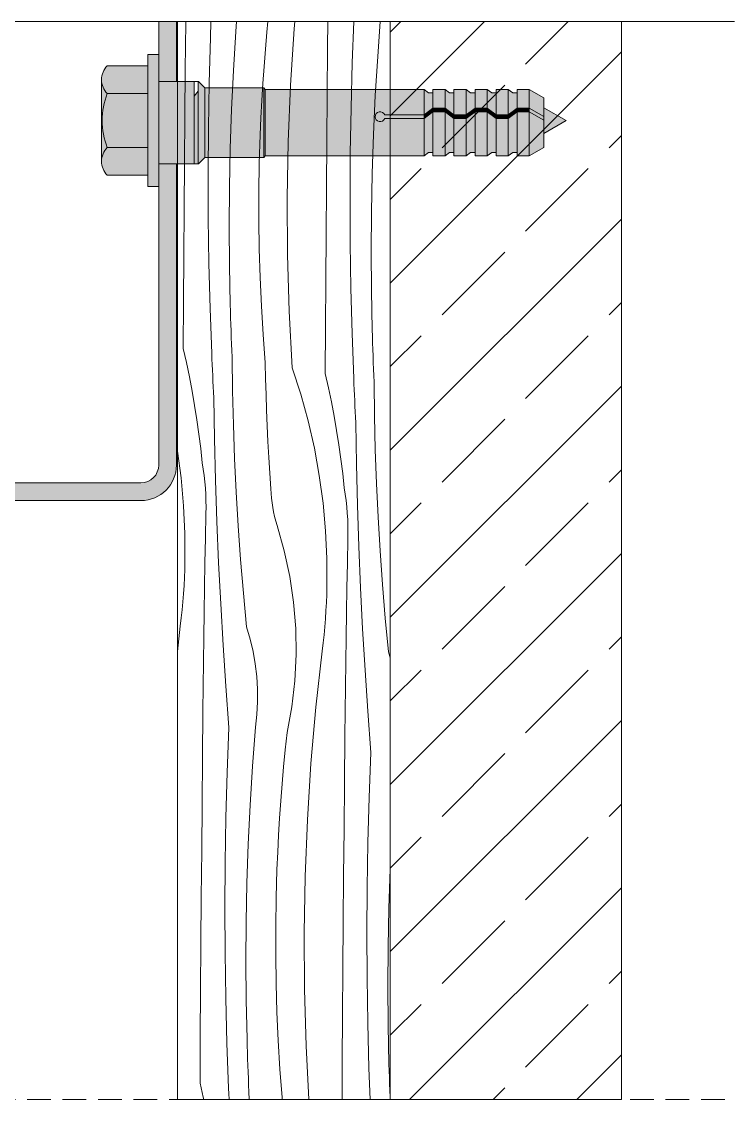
# Model space of a CAD drawing. Header units: millimetres. Extents: x -7826 to 55813, y 465 to 25965.
# Drawn here: x 53654 to 54257, y 14957 to 15869 of the extents above; entities that cross this region are included whole.
import ezdxf

# ---------------------------------------------------------------- set-up
doc = ezdxf.new("R2010")
doc.units = ezdxf.units.MM
doc.linetypes.add('Hidden Line', pattern=[30.00000000000001, 20, -10.00000000000001])
for name, color, linetype, lineweight in [('2D - Ogolne2', 251, 'Continuous', 15), ('2D Drafting - General102', 254, 'Continuous', 13), ('2D Drafting - General121', 255, 'Continuous', 0), ('2D Drafting - General2', 251, 'Continuous', 15), ('2D Drafting - General81', 251, 'Continuous', 20)]:
    doc.layers.add(name, color=color, linetype=linetype, lineweight=lineweight)

# ---------------------------------------------------------------- blocks, each defined once
blk = doc.blocks.new('*X34')
at = {"layer": '2D Drafting - General81', "linetype": 'Continuous'}
for p, q in [((-46709.37761737088, 64801.8659608103), (-46709.03827830333, 64841.20980602428)), ((-46709.03827830333, 64841.20980602428), (-46709.02754646653, 64842.40495921654)), ((-46688.17252540791, 64828.57996894552), (-46687.64964654197, 64842.40495921654)), ((-46666.69192809564, 64834.08001024033), (-46666.06962233482, 64842.40495921654)), ((-46640.37482282746, 64833.44225058137), (-46639.50795331256, 64842.40495921654)), ((-46617.2465584873, 64836.20317855009), (-46616.69852803521, 64842.40495921654)), ((-46588.97051705608, 64820.03862020314), (-46588.76967928757, 64842.40495921654)), ((-46568.10476416066, 64807.40878312437), (-46566.7811638898, 64842.40495921654)), ((-46546.62416684839, 64812.90882441918), (-46544.41927470326, 64842.40495921654)), ((-46689.21154364981, 64790.43713461854), (-46688.17252540791, 64828.57996894552)), ((-46668.70632221732, 64801.09527668181), (-46666.69192809564, 64834.08001024033)), ((-46641.64113433478, 64818.98843571779), (-46640.37482282746, 64833.44225058137)), ((-46620.3315545631, 64788.48474470525), (-46617.2465584873, 64836.20317855009)), ((-46642.77685019448, 64804.52377331488), (-46641.64113433478, 64818.98843571779)), ((-46589.30985612363, 64780.69477498916), (-46588.97051705608, 64820.03862020314)), ((-46548.63856097007, 64779.92409086066), (-46546.62416684839, 64812.90882441918)), ((-46709.70300986676, 64762.52199777978), (-46709.37761737088, 64801.8659608103)), ((-46670.27134457121, 64768.08616980755), (-46668.70632221732, 64801.09527668181)), ((-46643.78187776041, 64790.04944332915), (-46642.77685019448, 64804.52377331488)), ((-46569.14378240256, 64769.26594879739), (-46568.10476416066, 64807.40878312437)), ((-46689.84734907105, 64752.2854489301), (-46689.21154364981, 64790.43713461854)), ((-46644.65613504733, 64775.56662650574), (-46643.78187776041, 64790.04944332915)), ((-46622.29071357751, 64740.70684369076), (-46620.3315545631, 64788.48474470525)), ((-46645.39955073761, 64761.07650428211), (-46644.65613504733, 64775.56662650574)), ((-46589.63524861951, 64741.35081195864), (-46589.30985612363, 64780.69477498916)), ((-46550.20358332396, 64746.9149839864), (-46548.63856097007, 64779.92409086066)), ((-46671.38670491202, 64735.05881140706), (-46670.27134457121, 64768.08616980755)), ((-46569.7795878238, 64731.11426310895), (-46569.14378240256, 64769.26594879739)), ((-46710.0144557501, 64723.1779218765), (-46709.70300986676, 64762.52199777978)), ((-46646.01206418701, 64746.58025869168), (-46645.39955073761, 64761.07650428211)), ((-46690.07987063961, 64714.12917417583), (-46689.84734907105, 64752.2854489301)), ((-46646.7411349879, 64722.44298258413), (-46646.01206418701, 64746.58025869168)), ((-46551.31894366477, 64713.88762558591), (-46550.20358332396, 64746.9149839864)), ((-46623.12294648257, 64692.89603405751), (-46622.29071357751, 64740.70684369076)), ((-46589.94669450285, 64702.00673605535), (-46589.63524861951, 64741.35081195864)), ((-46672.0521963877, 64702.01932665472), (-46671.38670491202, 64735.05881140706)), ((-46570.01210939236, 64692.95798835468), (-46569.7795878238, 64731.11426310895)), ((-46710.31195498174, 64683.83373804422), (-46710.0144557501, 64723.1779218765)), ((-46647.10729754184, 64698.29747436605), (-46646.7411349879, 64722.44298258413)), ((-46689.90908237826, 64675.97257316404), (-46690.07987063961, 64714.12917417583)), ((-46551.98443514045, 64680.84814083357), (-46551.31894366477, 64713.88762558591)), ((-46672.2676955778, 64668.97384297384), (-46672.0521963877, 64702.01932665472)), ((-46590.24419373449, 64662.66255222307), (-46589.94669450285, 64702.00673605535)), ((-46647.11046910828, 64674.1491901192), (-46647.10729754184, 64698.29747436605)), ((-46622.82779066068, 64645.07889264949), (-46623.12294648257, 64692.89603405751)), ((-46569.84132113102, 64654.8013873429), (-46570.01210939236, 64692.95798835468)), ((-46710.59550752433, 64644.48945122669), (-46710.31195498174, 64683.83373804422)), ((-46689.33500336743, 64637.81990873949), (-46689.90908237826, 64675.97257316404)), ((-46646.75064897053, 64650.00358655263), (-46647.11046910828, 64674.1491901192)), ((-46552.19993433055, 64647.80265715269), (-46551.98443514045, 64680.84814083357)), ((-46672.03316251637, 64635.92848890027), (-46672.2676955778, 64668.97384297384)), ((-46590.52774627708, 64623.31826540554), (-46590.24419373449, 64662.66255222307)), ((-46569.26724212018, 64616.64872291834), (-46569.84132113102, 64654.8013873429)), ((-46646.02791843599, 64625.86611976964), (-46646.75064897053, 64650.00358655263)), ((-46551.96540126913, 64614.75730307913), (-46552.19993433055, 64647.80265715269)), ((-46710.86511334219, 64605.14506636777), (-46710.59550752433, 64644.48945122669)), ((-46688.35769774303, 64599.67544330713), (-46689.33500336743, 64637.81990873949)), ((-46621.40541018161, 64597.28199983033), (-46622.82779066068, 64645.07889264949)), ((-46671.34864069936, 64602.88939294584), (-46672.03316251637, 64635.92848890027)), ((-46644.94244081771, 64601.7422440349), (-46646.02791843599, 64625.86611976964)), ((-46590.79735209494, 64583.97388054663), (-46590.52774627708, 64623.31826540554)), ((-46568.28993649578, 64578.50425748599), (-46569.26724212018, 64616.64872291834)), ((-46551.28087945211, 64581.71820712469), (-46551.96540126913, 64614.75730307913)), ((-46711.12077240147, 64565.80058841128), (-46710.86511334219, 64605.14506636777)), ((-46671.18948094717, 64597.33925090573), (-46671.34864069936, 64602.88939294586)), ((-46643.49446139755, 64577.63741054192), (-46644.94244081771, 64601.7422440349)), ((-46686.9772746894, 64561.54343835597), (-46688.35769774303, 64599.67544330713)), ((-46671.01762208973, 64591.78948757518), (-46671.18948094717, 64597.33925090573)), ((-46670.83306502681, 64586.24013201056), (-46671.01762208973, 64591.78948757518)), ((-46618.85659571143, 64549.53192470798), (-46621.40541018161, 64597.28199983033)), ((-46670.6358107247, 64580.69121326611), (-46670.83306502681, 64586.24013201056)), ((-46591.05301115422, 64544.62940259013), (-46590.79735209494, 64583.97388054663)), ((-46670.42586021614, 64575.14276039381), (-46670.6358107247, 64580.69121326611)), ((-46670.20321460033, 64569.59480244319), (-46670.42586021614, 64575.14276039381)), ((-46641.68430737068, 64553.55706618134), (-46643.49446139755, 64577.63741054192)), ((-46566.90951344216, 64540.37225253482), (-46568.28993649578, 64578.50425748599)), ((-46551.12171969992, 64576.16806508457), (-46551.28087945211, 64581.71820712469)), ((-46550.94986084248, 64570.61830175402), (-46551.12171969992, 64576.16806508457)), ((-46711.12077240147, 64565.80058841128), (-46708.40995877625, 64553.83364498248)), ((-46669.96787504299, 64564.04736846117), (-46670.20321460033, 64569.59480244319)), ((-46669.71984277623, 64558.50048749194), (-46669.96787504299, 64564.04736846117)), ((-46550.76530377956, 64565.0689461894), (-46550.94986084248, 64570.61830175402)), ((-46550.56804947745, 64559.52002744495), (-46550.76530377956, 64565.0689461894)), ((-46686.78027473483, 64556.86890165952), (-46686.9772746894, 64561.54343835597)), ((-46686.57721661096, 64552.19462420659), (-46686.78027473483, 64556.86890165952)), ((-46669.37797775456, 64529.92254240455), (-46669.71984277623, 64558.50048749194)), ((-46550.35809896889, 64553.97157457266), (-46550.56804947745, 64559.52002744495)), ((-46708.40995877625, 64553.83364498248), (-46705.8948563141, 64541.8240444419)), ((-46686.3681006589, 64547.52061384853), (-46686.57721661096, 64552.19462420659)), ((-46686.15292722987, 64542.84687843625), (-46686.3681006589, 64547.52061384853)), ((-46641.41760470268, 64540.23985314115), (-46641.68430737068, 64553.55706618133)), ((-46618.85659571144, 64549.53192470798), (-46611.63250507299, 64527.14926719551)), ((-46550.13545335308, 64548.42361662203), (-46550.35809896889, 64553.97157457266)), ((-46549.90011379574, 64542.87618264002), (-46550.13545335308, 64548.42361662203)), ((-46705.8948563141, 64541.8240444419), (-46703.57613527731, 64529.77498728822)), ((-46685.93169668531, 64538.17342582016), (-46686.15292722987, 64542.84687843625)), ((-46685.70440939683, 64533.50026385024), (-46685.93169668531, 64538.17342582016)), ((-46641.05671510273, 64526.92485963128), (-46641.41760470268, 64540.23985314115)), ((-46591.05301115422, 64544.62940259012), (-46588.342197529, 64532.66245916131)), ((-46566.71251348758, 64535.69771583835), (-46566.90951344216, 64540.37225253481)), ((-46549.65208152898, 64537.32930167078), (-46549.90011379574, 64542.87618264002)), ((-46549.31021650731, 64508.7513565834), (-46549.65208152898, 64537.3293016708)), ((-46703.57613527731, 64529.77498728822), (-46701.45441359346, 64517.68968453506)), ((-46685.47106574618, 64528.82740037596), (-46685.70440939683, 64533.50026385024)), ((-46685.23166612534, 64524.15484324627), (-46685.47106574618, 64528.82740037596)), ((-46668.69770871747, 64501.35064972752), (-46669.37797775456, 64529.92254240455)), ((-46611.63250507299, 64527.14926719551), (-46605.4065508867, 64504.46869539182)), ((-46588.342197529, 64532.66245916131), (-46585.82709506685, 64520.65285862074)), ((-46566.50945536372, 64531.02343838543), (-46566.71251348758, 64535.69771583835)), ((-46566.30033941165, 64526.34942802737), (-46566.50945536372, 64531.02343838543)), ((-46684.64779971104, 64489.24792759381), (-46685.23166612534, 64524.15484324627)), ((-46640.60165662572, 64513.61275178716), (-46641.05671510273, 64526.92485963128)), ((-46585.82709506685, 64520.65285862074), (-46583.50837403006, 64508.60380146706)), ((-46566.08516598262, 64521.67569261509), (-46566.30033941165, 64526.34942802737)), ((-46565.86393543806, 64517.002239999), (-46566.08516598262, 64521.67569261509)), ((-46701.45441359346, 64517.68968453506), (-46699.53025669078, 64505.57135685534)), ((-46640.0524520378, 64500.30419559984), (-46640.60165662572, 64513.61275178716)), ((-46565.63664814958, 64512.32907802908), (-46565.86393543806, 64517.002239999)), ((-46565.40330449893, 64507.6562145548), (-46565.63664814958, 64512.32907802908)), ((-46699.53025669078, 64505.57135685534), (-46697.80417734751, 64493.42323372295)), ((-46667.67913106892, 64472.78881651104), (-46668.69770871747, 64501.35064972752)), ((-46639.40912881508, 64486.99985688263), (-46640.0524520378, 64500.30419559984)), ((-46605.4065508867, 64504.46869539182), (-46600.19094518942, 64481.53469661091)), ((-46583.50837403006, 64508.60380146706), (-46581.38665234621, 64496.5184987139)), ((-46565.16390487809, 64502.9836574251), (-46565.40330449893, 64507.6562145548)), ((-46564.5800384638, 64468.07674177266), (-46565.16390487809, 64502.98365742512)), ((-46548.62994747022, 64480.17946390637), (-46549.31021650731, 64508.7513565834)), ((-46697.80417734751, 64493.42323372295), (-46696.27663555519, 64481.24855255209)), ((-46581.38665234621, 64496.5184987139), (-46579.46249544353, 64484.40017103418)), ((-46683.7765466088, 64454.34700241425), (-46684.64779971104, 64489.24792759381)), ((-46638.67171914237, 64473.70040123792), (-46639.40912881508, 64486.99985688263)), ((-46600.19094518942, 64481.53469661091), (-46595.99591824744, 64458.3922552568)), ((-46579.46249544353, 64484.40017103418), (-46577.73641610026, 64472.25204790179)), ((-46715.97665626788, 64478.92289204604), (-46712.89745973726, 64456.25795040902)), ((-46696.27663555519, 64481.24855255209), (-46694.94803839607, 64469.05055783461)), ((-46666.3223876588, 64444.2410483946), (-46667.67913106892, 64472.78881651104)), ((-46637.84025991152, 64460.40649402379), (-46638.67171914237, 64473.70040123792)), ((-46547.61136982166, 64451.61763068989), (-46548.62994747022, 64480.17946390637)), ((-46694.12396305861, 64463.73367712591), (-46694.94803839607, 64469.05055783459)), ((-46693.42472298785, 64458.39894339727), (-46694.12396305861, 64463.73367712591)), ((-46577.73641610026, 64472.25204790179), (-46576.20887430794, 64460.07736673093)), ((-46563.70878536155, 64433.17581659311), (-46564.5800384638, 64468.07674177266)), ((-46712.89745973726, 64456.25795040902), (-46710.76625761682, 64432.83512350034)), ((-46692.85070230683, 64453.0492872504), (-46693.42472298785, 64458.39894339727)), ((-46682.61796588248, 64419.45443370604), (-46683.7765466088, 64454.34700241425)), ((-46636.91479271957, 64447.11880032068), (-46637.84025991152, 64460.40649402379)), ((-46595.99591824744, 64458.3922552568), (-46592.82969849001, 64435.08676458787)), ((-46576.20887430794, 64460.07736673093), (-46574.88027714882, 64447.87937201345)), ((-46692.40221635011, 64447.68764748456), (-46692.85070230683, 64453.0492872504)), ((-46692.07951149058, 64442.31696948213), (-46692.40221635011, 64447.68764748456)), ((-46636.73773171662, 64443.17387648245), (-46636.91479271957, 64447.11880032068)), ((-46574.05620181136, 64442.56249130477), (-46574.88027714882, 64447.87937201345)), ((-46546.25462641155, 64423.06986257346), (-46547.61136982166, 64451.61763068989)), ((-46691.88276500407, 64436.94020359062), (-46692.07951149058, 64442.31696948213)), ((-46691.81208497201, 64431.56030350186), (-46691.88276500407, 64436.94020359062)), ((-46664.6276687629, 64415.71134904507), (-46666.3223876588, 64444.2410483946)), ((-46636.42231765277, 64439.23759795362), (-46636.73773171662, 64443.17387648245)), ((-46635.96893921485, 64435.31481543605), (-46636.42231765277, 64439.23759795362)), ((-46573.35696174061, 64437.22775757613), (-46574.05620181136, 64442.56249130477)), ((-46572.78294105958, 64431.87810142925), (-46573.35696174061, 64437.22775757613)), ((-46710.76625761682, 64432.83512350034), (-46709.67425342738, 64409.34090357878)), ((-46691.86751022203, 64426.1802246294), (-46691.81208497201, 64431.56030350186)), ((-46635.37815510407, 64431.41036300034), (-46635.96893921485, 64435.31481543605)), ((-46634.65069334757, 64427.52905212888), (-46635.37815510407, 64431.41036300034)), ((-46633.78745040124, 64423.67566578646), (-46634.65069334757, 64427.52905212888)), ((-46592.82969849001, 64435.08676458787), (-46590.69849636958, 64411.66393767918)), ((-46572.33445510286, 64426.51646166341), (-46572.78294105958, 64431.87810142925)), ((-46562.55020463523, 64398.28324788489), (-46563.70878536155, 64433.17581659311)), ((-46692.31079824661, 64405.29016082372), (-46691.86751022203, 64426.1802246294)), ((-46681.1721360744, 64384.5725869011), (-46682.61796588248, 64419.45443370604)), ((-46632.78949004503, 64419.85495252641), (-46633.78745040124, 64423.67566578646)), ((-46631.65804207204, 64416.07162063869), (-46632.78949004503, 64419.85495252641)), ((-46572.01175024333, 64421.14578366099), (-46572.33445510286, 64426.51646166341)), ((-46571.81500375682, 64415.76901776947), (-46572.01175024333, 64421.14578366099)), ((-46544.55990751565, 64394.54016322392), (-46546.25462641155, 64423.06986257346)), ((-46709.67425342738, 64409.34090357878), (-46709.62358910491, 64385.82137390663)), ((-46662.59521205618, 64387.20371959529), (-46664.6276687629, 64415.71134904507)), ((-46625.62186999885, 64394.72945096229), (-46631.65804207204, 64416.07162063869)), ((-46590.69849636958, 64411.66393767918), (-46589.60649218012, 64388.16971775762)), ((-46571.74432372476, 64410.38911768071), (-46571.81500375682, 64415.76901776947)), ((-46571.79974897478, 64405.00903880826), (-46571.74432372476, 64410.38911768071)), ((-46692.72049339233, 64384.39941119702), (-46692.31079824661, 64405.29016082372)), ((-46572.24303699936, 64384.11897500258), (-46571.79974897478, 64405.00903880826)), ((-46620.98552416237, 64373.0401015696), (-46625.62186999885, 64394.72945096229)), ((-46561.10437482715, 64363.40140107996), (-46562.55020463523, 64398.28324788489)), ((-46542.52745080893, 64366.03253377415), (-46544.55990751565, 64394.54016322392)), ((-46709.80539139303, 64378.95251588761), (-46709.62358910491, 64385.82137390662)), ((-46693.09659459982, 64363.50802976926), (-46692.72049339233, 64384.39941119702)), ((-46679.43915520006, 64349.70382670453), (-46681.1721360744, 64384.5725869011)), ((-46660.22530257946, 64358.72215808291), (-46662.59521205618, 64387.20371959529)), ((-46589.60649218012, 64388.16971775762), (-46589.55582785766, 64364.65018808548)), ((-46572.65273214508, 64363.22822537587), (-46572.24303699936, 64384.11897500258)), ((-46710.43552625367, 64365.22473107432), (-46710.07605221358, 64372.08658512202)), ((-46710.07605221358, 64372.08658512202), (-46709.80539139303, 64378.95251588761)), ((-46617.76860886458, 64351.09528359907), (-46620.98552416237, 64373.0401015696)), ((-46710.88375333173, 64358.36810252642), (-46710.43552625367, 64365.22473107432)), ((-46693.4391008965, 64342.61607056207), (-46693.09659459982, 64363.50802976926)), ((-46589.73763014578, 64357.78133006646), (-46589.55582785766, 64364.65018808548)), ((-46573.02883335257, 64342.33684394812), (-46572.65273214508, 64363.22822537587)), ((-46559.37139395281, 64328.53264088338), (-46561.10437482715, 64363.40140107996)), ((-46540.15754133221, 64337.55097226176), (-46542.52745080893, 64366.03253377415)), ((-46711.42065840752, 64351.5178473854), (-46710.88375333173, 64358.36810252642)), ((-46657.51827269949, 64330.27065888973), (-46660.22530257946, 64358.72215808291)), ((-46590.00829096633, 64350.91539930087), (-46589.73763014578, 64357.78133006646)), ((-46712.0461515947, 64344.67511249134), (-46711.42065840752, 64351.5178473854)), ((-46677.41914074143, 64314.85051693423), (-46679.43915520006, 64349.70382670453)), ((-46615.98472649432, 64328.98778841118), (-46617.76860886458, 64351.09528359907)), ((-46590.36776500642, 64344.05354525318), (-46590.00829096633, 64350.91539930087)), ((-46713.56246862033, 64331.01678431765), (-46712.76012817593, 64337.84104342533)), ((-46712.76012817593, 64337.84104342533), (-46712.0461515947, 64344.67511249134)), ((-46693.74801139674, 64321.72358759856), (-46693.4391008965, 64342.61607056207)), ((-46591.35289716027, 64330.34666156425), (-46590.81599208448, 64337.19691670527)), ((-46590.81599208448, 64337.19691670527), (-46590.36776500642, 64344.05354525318)), ((-46573.37133964925, 64321.44488474093), (-46573.02883335257, 64342.33684394812)), ((-46537.45051145224, 64309.09947306859), (-46540.15754133221, 64337.55097226176)), ((-46715.97665626788, 64309.49656984575), (-46713.56246862033, 64331.01678431765)), ((-46654.48033252528, 64319.98448778779), (-46657.51827269949, 64330.27065888973)), ((-46615.64142001102, 64306.81109523), (-46615.98472649432, 64328.98778841118)), ((-46591.97839034746, 64323.5039266702), (-46591.35289716027, 64330.34666156425)), ((-46557.35137949418, 64293.67933111308), (-46559.37139395281, 64328.53264088338)), ((-46694.02332530174, 64300.83063490316), (-46693.74801139674, 64321.72358759856)), ((-46652.03150160063, 64309.54237959343), (-46654.48033252528, 64319.98448778779)), ((-46592.69236692868, 64316.66985760418), (-46591.97839034746, 64323.5039266702)), ((-46573.6802501495, 64300.55240177741), (-46573.37133964925, 64321.44488474093)), ((-46675.11222963905, 64280.01502036072), (-46677.41914074143, 64314.85051693423)), ((-46650.17968549795, 64298.97804461376), (-46652.03150160063, 64309.54237959343)), ((-46598.82560808147, 64262.32562767337), (-46593.49470737308, 64309.84559849651)), ((-46593.49470737308, 64309.84559849651), (-46592.69236692868, 64316.66985760418)), ((-46535.97665626789, 64304.10914220741), (-46537.45051145224, 64309.09947306859)), ((-46694.26504189958, 64279.93726650158), (-46694.02332530174, 64300.83063490316)), ((-46616.74014105016, 64284.65897587607), (-46615.64142001102, 64306.81109523)), ((-46573.95556405449, 64279.65944908202), (-46573.6802501495, 64300.55240177741)), ((-46648.93086244391, 64288.32558774128), (-46650.17968549795, 64298.97804461376)), ((-46555.0444683918, 64258.84383453958), (-46557.35137949418, 64293.67933111308)), ((-46648.28906401987, 64277.61939835274), (-46648.93086244391, 64288.32558774128)), ((-46619.27624378508, 64262.625098262), (-46616.74014105016, 64284.65897587607)), ((-46694.47316056523, 64259.04353642053), (-46694.26504189958, 64279.93726650158)), ((-46672.5185782827, 64245.19969854692), (-46675.11222963905, 64280.01502036072)), ((-46648.25636214671, 64266.89403928985), (-46648.28906401987, 64277.61939835274)), ((-46574.19728065233, 64258.76608068043), (-46573.95556405449, 64279.65944908202)), ((-46648.83286239603, 64256.18413527987), (-46648.25636214671, 64266.89403928985)), ((-46623.23900457143, 64240.80263032771), (-46619.27624378508, 64262.625098262)), ((-46694.82644616185, 64219.69981396689), (-46694.47316056523, 64259.04353642053)), ((-46650.01670364936, 64245.52426115643), (-46648.83286239603, 64256.18413527987)), ((-46603.03472634582, 64214.6931864927), (-46598.82560808147, 64262.32562767337)), ((-46574.40539931798, 64237.87235059939), (-46574.19728065233, 64258.76608068043)), ((-46552.45081703545, 64224.02851272577), (-46555.0444683918, 64258.84383453958)), ((-46673.96069326643, 64207.06997688812), (-46672.5185782827, 64245.19969854692)), ((-46652.48009595416, 64212.57001818293), (-46650.01670364936, 64245.52426115643)), ((-46624.76618683054, 64226.37404677658), (-46623.23900457143, 64240.80263032771)), ((-46574.7586849146, 64198.52862814574), (-46574.40539931798, 64237.87235059939)), ((-46626.16299068597, 64211.93225852397), (-46624.76618683054, 64226.37404677658)), ((-46695.16578522939, 64180.35596875291), (-46694.82644616185, 64219.69981396689)), ((-46553.89293201918, 64185.89879106697), (-46552.45081703545, 64224.02851272577)), ((-46654.49449007584, 64179.58528462441), (-46652.48009595416, 64212.57001818293)), ((-46627.42930219329, 64197.47844366039), (-46626.16299068597, 64211.93225852397)), ((-46606.11972242162, 64166.97475264785), (-46603.03472634582, 64214.6931864927)), ((-46674.99971150832, 64168.92714256114), (-46673.96069326643, 64207.06997688812)), ((-46628.56501805299, 64183.01378125748), (-46627.42930219329, 64197.47844366039)), ((-46575.09802398214, 64159.18478293176), (-46574.7586849146, 64198.52862814574)), ((-46629.57004561893, 64168.53945127175), (-46628.56501805299, 64183.01378125748)), ((-46554.93195026108, 64147.75595674), (-46553.89293201918, 64185.89879106697)), ((-46695.49117772527, 64141.01200572239), (-46695.16578522939, 64180.35596875291)), ((-46656.05951242973, 64146.57617775015), (-46654.49449007584, 64179.58528462441)), ((-46675.63551692956, 64130.7754568727), (-46674.99971150832, 64168.92714256114)), ((-46630.44430290585, 64154.05663444834), (-46629.57004561893, 64168.53945127175)), ((-46608.07888143602, 64119.19685163336), (-46606.11972242162, 64166.97475264785)), ((-46631.18771859612, 64139.56651222472), (-46630.44430290585, 64154.05663444834)), ((-46575.42341647802, 64119.84081990124), (-46575.09802398214, 64159.18478293176)), ((-46657.17487277053, 64113.54881934966), (-46656.05951242973, 64146.57617775015)), ((-46555.56775568231, 64109.60427105155), (-46554.93195026108, 64147.75595674)), ((-46695.80262360862, 64101.6679298191), (-46695.49117772527, 64141.01200572239)), ((-46631.80023204553, 64125.07026663428), (-46631.18771859612, 64139.56651222472)), ((-46675.86803849812, 64092.61918211843), (-46675.63551692956, 64130.7754568727)), ((-46632.52930284642, 64100.93299052673), (-46631.80023204553, 64125.07026663428)), ((-46608.91111434109, 64071.38604200011), (-46608.07888143602, 64119.19685163336)), ((-46575.73486236137, 64080.49674399795), (-46575.42341647802, 64119.84081990124)), ((-46537.10711152328, 64092.37763352851), (-46535.99175118248, 64125.404991929)), ((-46535.99175118248, 64125.404991929), (-46535.97665626789, 64125.72337054377)), ((-46657.84036424621, 64080.50933459732), (-46657.17487277053, 64113.54881934966)), ((-46555.80027725088, 64071.44799629728), (-46555.56775568231, 64109.60427105155)), ((-46696.10012284026, 64062.32374598682), (-46695.80262360862, 64101.6679298191)), ((-46632.89546540036, 64076.78748230865), (-46632.52930284642, 64100.93299052673)), ((-46675.69725023678, 64054.46258110665), (-46675.86803849812, 64092.61918211843)), ((-46537.77260299896, 64059.33814877618), (-46537.10711152328, 64092.37763352851)), ((-46658.05586343632, 64047.46385091644), (-46657.84036424621, 64080.50933459732)), ((-46576.03236159301, 64041.15256016567), (-46575.73486236137, 64080.49674399795)), ((-46632.89863696679, 64052.6391980618), (-46632.89546540036, 64076.78748230865)), ((-46608.61595851919, 64023.56890059209), (-46608.91111434109, 64071.38604200011)), ((-46555.62948898953, 64033.2913952855), (-46555.80027725088, 64071.44799629728)), ((-46696.38367538284, 64022.97945916929), (-46696.10012284026, 64062.32374598682)), ((-46675.12317122594, 64016.30991668209), (-46675.69725023678, 64054.46258110665)), ((-46537.98810218907, 64026.2926650953), (-46537.77260299896, 64059.33814877618)), ((-46657.82133037489, 64014.41849684288), (-46658.05586343632, 64047.46385091644)), ((-46632.53881682904, 64028.49359449523), (-46632.89863696679, 64052.6391980618)), ((-46576.31591413559, 64001.80827334815), (-46576.03236159301, 64041.15256016567)), ((-46631.81608629451, 64004.35612771224), (-46632.53881682904, 64028.49359449523)), ((-46555.05540997869, 63995.13873086094), (-46555.62948898953, 64033.2913952855)), ((-46537.75356912764, 63993.24731102173), (-46537.98810218907, 64026.2926650953)), ((-46696.65328120071, 63983.63507431038), (-46696.38367538284, 64022.97945916929)), ((-46607.19357804013, 63975.77200777294), (-46608.61595851919, 64023.56890059209)), ((-46674.14586560155, 63978.16545124974), (-46675.12317122594, 64016.30991668209)), ((-46657.13680855788, 63981.37940088844), (-46657.82133037489, 64014.41849684288)), ((-46630.73060867623, 63980.2322519775), (-46631.81608629451, 64004.35612771224)), ((-46576.58551995346, 63962.46388848923), (-46576.31591413559, 64001.80827334815)), ((-46554.0781043543, 63956.9942654286), (-46555.05540997869, 63995.13873086094)), ((-46537.06904731063, 63960.20821506729), (-46537.75356912764, 63993.24731102173)), ((-46696.90894025998, 63944.29059635388), (-46696.65328120071, 63983.63507431038)), ((-46656.97764880569, 63975.82925884835), (-46657.13680855788, 63981.37940088845)), ((-46629.28262925606, 63956.12741848452), (-46630.73060867623, 63980.2322519775)), ((-46672.76544254792, 63940.03344629857), (-46674.14586560155, 63978.16545124974)), ((-46656.80578994824, 63970.27949551778), (-46656.97764880569, 63975.82925884835)), ((-46604.77653528404, 63930.49057417794), (-46607.19357804013, 63975.77200777294)), ((-46656.62123288533, 63964.73013995316), (-46656.80578994824, 63970.27949551778)), ((-46656.42397858321, 63959.18122120871), (-46656.62123288533, 63964.73013995316)), ((-46576.79328144588, 63930.49057417794), (-46576.58551995346, 63962.46388848923)), ((-46656.21402807465, 63953.63276833642), (-46656.42397858321, 63959.18122120871)), ((-46655.99138245885, 63948.08481038579), (-46656.21402807465, 63953.63276833642)), ((-46627.47247522919, 63932.04707412394), (-46629.28262925606, 63956.12741848452)), ((-46553.11863981905, 63930.49057417794), (-46554.0781043543, 63956.9942654286)), ((-46536.90988755843, 63954.65807302718), (-46537.06904731062, 63960.20821506729)), ((-46536.73802870099, 63949.10830969662), (-46536.90988755843, 63954.65807302718)), ((-46696.90894025999, 63944.29059635389), (-46694.19812663476, 63932.32365292507)), ((-46655.7560429015, 63942.53737640378), (-46655.99138245885, 63948.08481038579)), ((-46536.55347163807, 63943.55895413199), (-46536.73802870099, 63949.10830969662)), ((-46536.35621733595, 63938.01003538755), (-46536.55347163807, 63943.55895413199)), ((-46672.56844259334, 63935.35890960212), (-46672.76544254792, 63940.03344629858)), ((-46672.36538446948, 63930.6846321492), (-46672.56844259334, 63935.35890960212)), ((-46655.50801063474, 63936.99049543454), (-46655.7560429015, 63942.53737640378)), ((-46655.43025501885, 63930.49057417794), (-46655.50801063474, 63936.99049543455)), ((-46536.1462668274, 63932.46158251526), (-46536.35621733595, 63938.01003538755)), ((-46694.19812663476, 63932.32365292507), (-46693.81423535923, 63930.49057417794)), ((-46672.35670228559, 63930.49057417794), (-46672.36538446948, 63930.6846321492)), ((-46627.44130334006, 63930.49057417794), (-46627.47247522918, 63932.04707412394)), ((-46536.06716810874, 63930.49057417794), (-46536.1462668274, 63932.46158251526))]:
    blk.add_line(p, q, dxfattribs=at)
blk = doc.blocks.new('Wype_nienie_127')
at = {"layer": '2D Drafting - General2', "linetype": 'Continuous'}
for p, q in [((-46535.97665626789, 64842.40495921654), (-46715.97665626788, 64842.40495921654)), ((-46715.97665626788, 64842.40495921654), (-46715.97665626788, 63930.49057417794)), ((-46535.97665626789, 63930.49057417794), (-46535.97665626789, 64842.40495921654)), ((-46715.97665626788, 63930.49057417794), (-46535.97665626789, 63930.49057417794))]:
    blk.add_line(p, q, dxfattribs=at)
at = {"layer": '2D Drafting - General81', "linetype": 'Continuous'}
blk.add_blockref('*X34', (0, 0), dxfattribs=at)

msp = doc.modelspace()

# ---------------------------------------------------------------- hatches: boundary and pattern name
at = {"layer": '2D Drafting - General102', "linetype": 'Continuous'}
msp.add_hatch(color=256, dxfattribs=at).paths.add_polyline_path([(53769.69493006952, 15818.24289558596), (53769.69493087701, 15868.96851639599), (53784.69490893447, 15868.96851639599), (53784.69493006952, 15818.24289558596)])
h = msp.add_hatch(color=256, dxfattribs=at)
edge = h.paths.add_edge_path()
edge.add_arc((53404.69492952187, 15648.72803749471), 25, 90, 180)
edge.add_line((53379.69492952187, 15648.72803749471), (53379.69492952187, 15583.72803749471))
edge.add_line((53379.69492952187, 15583.72803749471), (53394.69492952187, 15583.72803749471))
edge.add_line((53394.69492952187, 15583.72803749471), (53394.69492952187, 15648.72803749471))
edge.add_arc((53404.69492952187, 15648.72803749471), 10, 90, 180, ccw=False)
edge.add_line((53404.69492952187, 15658.72803749471), (53594.69492952188, 15658.72803749471))
edge.add_arc((53594.69492952187, 15648.72803749472), 9.999999999992724, -4.172306944383308e-11, 89.99999999995828, ccw=False)
edge.add_line((53604.69492952187, 15648.72803749471), (53604.69492952187, 15493.72803749471))
edge.add_arc((53634.69492952187, 15493.72803749472), 30, 180.0000000000139, 270.0000000000139)
edge.add_line((53634.69492952188, 15463.72803749471), (53754.69492952187, 15463.72803749471))
edge.add_arc((53754.69492952187, 15493.72803749471), 30, 270, 360)
edge.add_line((53784.69492952187, 15493.72803749471), (53784.69492274234, 15748.57099837529))
edge.add_line((53784.69492274234, 15748.57099837529), (53769.69493034947, 15748.57099837529))
edge.add_line((53769.69493034947, 15748.57099837529), (53769.69492952187, 15493.72803749471))
edge.add_arc((53754.69492952187, 15493.72803749471), 15, -90, 0, ccw=False)
edge.add_line((53754.69492952187, 15478.72803749471), (53634.69492952188, 15478.72803749471))
edge.add_arc((53634.69492952188, 15493.72803749471), 15, 180, 270, ccw=False)
edge.add_line((53619.69492952188, 15493.72803749471), (53619.69492952188, 15648.72803749471))
edge.add_arc((53594.69492952188, 15648.72803749471), 25, 0, 90)
edge.add_line((53594.69492952188, 15673.72803749471), (53404.69492952187, 15673.72803749471))
at = {"layer": '2D Drafting - General121', "linetype": 'Continuous'}
for points in [[(53769.69492952187, 15785.24827205333), (53769.69492952187, 15729.32912178768), (53760.37507114427, 15729.32912178768), (53760.37507114427, 15785.24827205333), (53760.37507114427, 15841.16742231899), (53769.69492952187, 15841.16742231899)], [(53799.69492151117, 15748.57099837529), (53769.69492952187, 15748.57099837529), (53769.69492952187, 15785.24827205333), (53769.69492952187, 15818.24289558596), (53799.69492151117, 15818.24289558596), (53799.69492151117, 15781.37259872672)], [(53769.69492952187, 15748.57099837529), (53769.69492952187, 15785.24827205333), (53769.69492952187, 15818.24289558596), (53799.69492151117, 15818.24289558596), (53799.69492151117, 15782.3223365304), (53799.69492151117, 15748.57099837529)], [(53803.20838694338, 15748.66808348048), (53803.20838694338, 15818.24289633038), (53803.38391628506, 15818.24289633038), (53808.7974637302, 15812.82934888523), (53808.7974637302, 15754.0816309256), (53803.38391628506, 15748.66808348048)], [(53808.7974637302, 15753.98454582043), (53808.7974637302, 15812.82934888523), (53858.53978064279, 15812.82934888523), (53858.53978064279, 15753.98454582043)], [(53858.53978064279, 15753.98454582043), (53858.53978064279, 15812.82934888523), (53859.78525214461, 15811.58387738342), (53859.78525214461, 15755.23001732224)], [(53799.69492151117, 15748.66808348048), (53799.69492151117, 15781.37259872672), (53799.69492151117, 15805.726595247), (53803.20838694338, 15810.09740574821), (53803.20838694338, 15748.66808348048)], [(54001.6453900952, 15808.62521119853), (54001.6453900952, 15795.67414917862), (53994.20411230694, 15789.92766460486), (53994.20411230694, 15811.58387738342), (53997.94705736411, 15808.62521119853)], [(54012.00072174228, 15811.58387738342), (54012.00072174228, 15795.67414917862), (54001.6453900952, 15795.67414917862), (54001.6453900952, 15811.58387738342)], [(54019.44199953054, 15808.62521119853), (54019.44199953054, 15789.92766460486), (54012.00072174228, 15795.67414917862), (54012.00072174228, 15811.58387738342), (54015.74366679944, 15808.62521119853)], [(54029.7973311776, 15811.58387738342), (54029.7973311776, 15789.92766460486), (54019.44199953054, 15789.92766460486), (54019.44199953054, 15811.58387738342)], [(54029.7973311776, 15789.92766460486), (54029.7973311776, 15811.58387738342), (54033.54027623477, 15808.62521119853), (54037.23860896587, 15808.62521119853), (54037.23860896587, 15795.67414917862)], [(54047.59394061293, 15811.58387738342), (54047.59394061293, 15795.67414917862), (54037.23860896587, 15795.67414917862), (54037.23860896587, 15811.58387738342)], [(54055.03521840119, 15808.62521119853), (54055.03521840119, 15789.92766460486), (54047.59394061293, 15795.67414917862), (54047.59394061293, 15811.58387738342), (54051.33688567011, 15808.62521119853)], [(54065.39055004827, 15811.58387738342), (54065.39055004827, 15789.92766460486), (54055.03521840119, 15789.92766460486), (54055.03521840119, 15811.58387738342)], [(54072.83182783653, 15808.62521119853), (54072.83182783653, 15795.67414917862), (54065.39055004827, 15789.92766460486), (54065.39055004827, 15811.58387738342), (54069.13349510545, 15808.62521119853)], [(54072.83182783653, 15795.67414917862), (54072.83182783653, 15811.58387738342), (54083.1871594836, 15811.58387738342), (54083.1871594836, 15795.67414917862)], [(54095.56748846229, 15788.52636291012), (54083.1871594836, 15795.67414917862), (54083.1871594836, 15811.58387738342), (54095.56748846229, 15804.43609111492)], [(53994.20411230694, 15789.92766460486), (54001.6453900952, 15795.67414917862), (54001.6453900952, 15792.71548299373), (53994.20411230694, 15786.96899842)], [(54001.6453900952, 15795.67414917862), (54012.00072174228, 15795.67414917862), (54012.00072174228, 15792.71548299373), (54001.6453900952, 15792.71548299373)], [(54019.44199953054, 15786.96899842), (54012.00072174228, 15792.71548299373), (54012.00072174228, 15795.67414917862), (54019.44199953054, 15789.92766460486)], [(54037.23860896587, 15792.71548299373), (54029.7973311776, 15786.96899842), (54029.7973311776, 15789.92766460486), (54037.23860896587, 15795.67414917862)], [(54047.59394061293, 15792.71548299373), (54037.23860896587, 15792.71548299373), (54037.23860896587, 15795.67414917862), (54047.59394061293, 15795.67414917862)], [(54055.03521840119, 15786.96899842), (54047.59394061293, 15792.71548299373), (54047.59394061293, 15795.67414917862), (54055.03521840119, 15789.92766460489)], [(54065.39055004827, 15789.92766460486), (54072.83182783653, 15795.67414917862), (54072.83182783653, 15792.71548299373), (54065.39055004827, 15786.96899842)], [(54072.83182783653, 15795.67414917862), (54083.1871594836, 15795.67414917862), (54083.1871594836, 15792.71548299373), (54072.83182783653, 15792.71548299373)], [(54095.56748846229, 15785.56769672525), (54083.1871594836, 15792.71548299373), (54083.1871594836, 15795.67414917862), (54095.56748846229, 15788.52636291012)], [(54114.29531307563, 15785.15118694816), (54095.56748846229, 15774.3386723663), (54095.56748846229, 15795.96370152999)], [(54001.6453900952, 15758.1886835071), (53997.94705736411, 15758.1886835071), (53994.20411230694, 15755.23001732224), (53994.20411230694, 15786.96899842), (54001.6453900952, 15792.71548299373)], [(54001.6453900952, 15755.23001732224), (54001.6453900952, 15792.71548299373), (54012.00072174228, 15792.71548299373), (54012.00072174228, 15755.23001732224)], [(54019.44199953054, 15758.1886835071), (54015.74366679944, 15758.1886835071), (54012.00072174228, 15755.23001732224), (54012.00072174228, 15792.71548299373), (54019.44199953054, 15786.96899842)], [(54019.44199953054, 15789.92766460486), (54029.7973311776, 15789.92766460486), (54029.7973311776, 15786.96899842), (54019.44199953054, 15786.96899842)], [(54019.44199953054, 15755.23001732224), (54019.44199953054, 15786.96899842), (54029.7973311776, 15786.96899842), (54029.7973311776, 15755.23001732224)], [(54037.23860896587, 15758.1886835071), (54033.54027623477, 15758.1886835071), (54029.7973311776, 15755.23001732224), (54029.7973311776, 15786.96899842), (54037.23860896587, 15792.71548299373)], [(54047.59394061293, 15755.23001732224), (54037.23860896587, 15755.23001732224), (54037.23860896587, 15792.71548299373), (54047.59394061293, 15792.71548299373)], [(54055.03521840119, 15758.1886835071), (54051.33688567011, 15758.1886835071), (54047.59394061293, 15755.23001732224), (54047.59394061293, 15792.71548299373), (54055.03521840119, 15786.96899842)], [(54055.03521840119, 15789.92766460486), (54065.39055004827, 15789.92766460486), (54065.39055004827, 15786.96899842), (54055.03521840119, 15786.96899842)], [(54065.39055004827, 15755.23001732224), (54055.03521840119, 15755.23001732224), (54055.03521840119, 15786.96899842), (54065.39055004827, 15786.96899842)], [(54072.83182783653, 15758.1886835071), (54069.13349510545, 15758.1886835071), (54065.39055004827, 15755.23001732224), (54065.39055004827, 15786.96899842), (54072.83182783653, 15792.71548299373)], [(54072.83182783653, 15755.23001732224), (54072.83182783653, 15792.71548299373), (54083.1871594836, 15792.71548299373), (54083.1871594836, 15755.23001732224)], [(54095.56748846229, 15762.37780359074), (54083.1871594836, 15755.23001732224), (54083.1871594836, 15792.71548299373), (54095.56748846229, 15785.56769672523)]]:
    msp.add_hatch(color=256, dxfattribs=at).paths.add_polyline_path(points)
h = msp.add_hatch(color=256, dxfattribs=at)
edge = h.paths.add_edge_path()
edge.add_line((53760.37507114427, 15808.15959056497), (53726.20225709303, 15808.15959056497))
edge.add_arc((53737.64173603915, 15819.80941353697), 16.32727943773099, 134.4780486831343, 225.5219513168658, ccw=False)
edge.add_line((53726.20225709303, 15831.45923650897), (53760.37507114427, 15831.45923650897))
edge.add_line((53760.37507114427, 15831.45923650897), (53760.37507114427, 15808.15959056497))
h = msp.add_hatch(color=256, dxfattribs=at)
edge = h.paths.add_edge_path()
edge.add_arc((53785.51044676873, 15785.24827205333), 63.57979143210105, 180, 201.1220213823848)
edge.add_arc((53737.64173603917, 15750.6871305697), 16.32727943775147, 134.478048683171, 180.0000000000255)
edge.add_line((53721.31445660142, 15750.6871305697), (53721.31445660142, 15819.80941353697))
edge.add_arc((53737.64173603915, 15819.80941353697), 16.32727943773352, 180, 225.5219513168657)
edge.add_arc((53785.5104467688, 15785.24827205334), 63.57979143217361, 158.8779786176266, 180.0000000000131)
h = msp.add_hatch(color=256, dxfattribs=at)
edge = h.paths.add_edge_path()
edge.add_line((53760.37507114427, 15762.33695354171), (53726.20225709303, 15762.33695354171))
edge.add_arc((53785.51044676871, 15785.24827205333), 63.57979143208014, 180, 201.1220213823918, ccw=False)
edge.add_arc((53785.51044676878, 15785.24827205334), 63.57979143215198, 158.8779786176195, 180.0000000000131, ccw=False)
edge.add_line((53726.20225709303, 15808.15959056497), (53760.37507114427, 15808.15959056497))
edge.add_line((53760.37507114427, 15808.15959056497), (53760.37507114427, 15785.24827205333))
edge.add_line((53760.37507114427, 15785.24827205333), (53760.37507114427, 15762.33695354171))
h = msp.add_hatch(color=256, dxfattribs=at)
edge = h.paths.add_edge_path()
edge.add_line((53859.78525214461, 15755.23001732224), (53859.78525214461, 15811.58387738342))
edge.add_line((53859.78525214461, 15811.58387738342), (53994.20411230694, 15811.58387738342))
edge.add_line((53994.20411230694, 15811.58387738342), (53994.20411230694, 15789.92766460486))
edge.add_line((53994.20411230694, 15789.92766460486), (53960.89549556745, 15789.92766460486))
edge.add_arc((53956.98088713289, 15788.44833151243), 4.184804128547532, 20.7016115593815, 339.2983884406185)
edge.add_line((53960.89549556745, 15786.96899842), (53994.20411230694, 15786.96899842))
edge.add_line((53994.20411230694, 15786.96899842), (53994.20411230694, 15755.23001732224))
edge.add_line((53994.20411230694, 15755.23001732224), (53859.78525214461, 15755.23001732224))
h = msp.add_hatch(color=256, dxfattribs=at)
edge = h.paths.add_edge_path()
edge.add_line((53994.20411230694, 15786.96899842), (53960.89549556745, 15786.96899842))
edge.add_arc((53956.98088713289, 15788.44833151243), 4.184804128547532, 20.70161155938149, 339.2983884406185, ccw=False)
edge.add_line((53960.89549556745, 15789.92766460486), (53994.20411230694, 15789.92766460486))
edge.add_line((53994.20411230694, 15789.92766460486), (53994.20411230694, 15786.96899842))
h = msp.add_hatch(color=256, dxfattribs=at)
edge = h.paths.add_edge_path()
edge.add_line((53760.37507114427, 15739.03730759769), (53726.20225709303, 15739.03730759769))
edge.add_arc((53737.64173603916, 15750.6871305697), 16.32727943774128, 134.4780486831346, 225.5219513168654, ccw=False)
edge.add_line((53726.20225709303, 15762.33695354171), (53760.37507114427, 15762.33695354171))
edge.add_line((53760.37507114427, 15762.33695354171), (53760.37507114427, 15739.03730759769))
at = {"layer": '2D Drafting - General81', "linetype": 'Continuous'}
h = msp.add_hatch(dxfattribs=at)
h.set_pattern_fill('SOLID___DASHED', color=256, style=0, pattern_type=2)
h.set_pattern_definition([(44.99999999999999, (100501.5426922003, -48973.43645584139), (-70.71067811865473, 70.71067811865478), []), (44.99999999999999, (100466.187353141, -48938.08111678206), (-70.71067811865473, 70.71067811865478), [75, -25])])
h.paths.add_polyline_path([(53965.56603593242, 14957.05411833657), (54161.11175689573, 14957.05411833657), (54161.11175689573, 15868.96851962457), (53965.56603593242, 15868.96851962457)])

# ---------------------------------------------------------------- linework, layer by layer
at = {"layer": '2D - Ogolne2', "linetype": 'Continuous'}
for p, q in [((53803.38391628506, 15818.24289633035), (53799.69492151117, 15818.24289633035)), ((53799.69492151117, 15818.24289633035), (53799.69492151117, 15781.37259872672)), ((53808.7974637302, 15812.82934888523), (53803.38391628506, 15818.24289633035)), ((53808.7974637302, 15812.82934888523), (53808.7974637302, 15753.9845458204)), ((53858.53978064279, 15812.82934888523), (53808.7974637302, 15812.82934888523)), ((53858.53978064279, 15812.82934888523), (53858.53978064279, 15753.9845458204)), ((53859.78525214461, 15811.58387738341), (53858.53978064279, 15812.82934888523)), ((53859.78525214461, 15755.23001732223), (53859.78525214461, 15811.58387738341)), ((53994.20411230694, 15811.58387738341), (53859.78525214461, 15811.58387738341)), ((53994.20411230694, 15811.58387738341), (53994.20411230694, 15755.23001732223)), ((53997.94705736411, 15808.62521119853), (53994.20411230694, 15811.58387738341)), ((54001.6453900952, 15808.62521119853), (53997.94705736411, 15808.62521119853)), ((54001.6453900952, 15811.58387738341), (54001.6453900952, 15755.23001732223)), ((54012.00072174228, 15811.58387738341), (54001.6453900952, 15811.58387738341)), ((54001.6453900952, 15811.58387738341), (54001.6453900952, 15808.62521119853)), ((54012.00072174228, 15811.58387738341), (54012.00072174228, 15755.23001732223)), ((54015.74366679944, 15808.62521119853), (54012.00072174228, 15811.58387738341)), ((54019.44199953054, 15808.62521119853), (54015.74366679944, 15808.62521119853)), ((54019.44199953054, 15811.58387738341), (54019.44199953054, 15755.23001732223)), ((54029.7973311776, 15811.58387738341), (54019.44199953054, 15811.58387738341)), ((54019.44199953054, 15811.58387738341), (54019.44199953054, 15808.62521119853)), ((54029.7973311776, 15811.58387738341), (54029.7973311776, 15755.23001732223)), ((54033.54027623477, 15808.62521119853), (54029.7973311776, 15811.58387738341)), ((54037.23860896587, 15808.62521119853), (54033.54027623477, 15808.62521119853)), ((54037.23860896587, 15811.58387738341), (54037.23860896587, 15755.23001732223)), ((54047.59394061293, 15811.58387738341), (54037.23860896587, 15811.58387738341)), ((54037.23860896587, 15811.58387738341), (54037.23860896587, 15808.62521119853)), ((54047.59394061293, 15811.58387738341), (54047.59394061293, 15755.23001732223)), ((54051.33688567011, 15808.62521119853), (54047.59394061293, 15811.58387738341)), ((54055.03521840119, 15808.62521119853), (54051.33688567011, 15808.62521119853)), ((54055.03521840119, 15811.58387738341), (54055.03521840119, 15755.23001732223)), ((54065.39055004827, 15811.58387738341), (54055.03521840119, 15811.58387738341)), ((54055.03521840119, 15811.58387738341), (54055.03521840119, 15808.62521119853)), ((54065.39055004827, 15811.58387738341), (54065.39055004827, 15755.23001732223)), ((54069.13349510544, 15808.62521119853), (54065.39055004827, 15811.58387738341)), ((54072.83182783653, 15808.62521119853), (54069.13349510544, 15808.62521119853)), ((54083.1871594836, 15811.58387738341), (54072.83182783653, 15811.58387738341)), ((54072.83182783653, 15811.58387738341), (54072.83182783653, 15755.23001732223)), ((54083.1871594836, 15811.58387738341), (54083.1871594836, 15755.23001732223)), ((54095.56748846229, 15804.43609111492), (54083.1871594836, 15811.58387738341)), ((54095.56748846229, 15804.43609111492), (54095.56748846229, 15762.37780359074)), ((54001.6453900952, 15795.67414917862), (53994.20411230694, 15789.92766460486)), ((54012.00072174228, 15795.67414917862), (54001.6453900952, 15795.67414917862)), ((54019.44199953054, 15789.92766460486), (54012.00072174228, 15795.67414917862)), ((54037.23860896587, 15795.67414917862), (54029.7973311776, 15789.92766460486)), ((54047.59394061293, 15795.67414917862), (54037.23860896587, 15795.67414917862)), ((54055.03521840119, 15789.92766460486), (54047.59394061293, 15795.67414917862)), ((54072.83182783653, 15795.67414917862), (54065.39055004827, 15789.92766460486)), ((54083.1871594836, 15795.67414917862), (54072.83182783653, 15795.67414917862)), ((54095.56748846229, 15788.52636291012), (54083.1871594836, 15795.67414917862)), ((54095.56748846229, 15795.96370152999), (54114.29531307563, 15785.15118694816)), ((53994.20411230694, 15789.92766460486), (53960.89549556745, 15789.92766460486)), ((53994.20411230694, 15786.96899842), (53960.89549556745, 15786.96899842)), ((54001.6453900952, 15792.71548299373), (53994.20411230694, 15786.96899842)), ((54012.00072174228, 15792.71548299373), (54001.6453900952, 15792.71548299373)), ((54019.44199953054, 15786.96899842), (54012.00072174228, 15792.71548299373)), ((54029.7973311776, 15789.92766460486), (54019.44199953054, 15789.92766460486)), ((54029.7973311776, 15786.96899842), (54019.44199953054, 15786.96899842)), ((54037.23860896587, 15792.71548299373), (54029.7973311776, 15786.96899842)), ((54047.59394061293, 15792.71548299373), (54037.23860896587, 15792.71548299373)), ((54055.03521840119, 15786.96899842), (54047.59394061293, 15792.71548299373)), ((54065.39055004827, 15789.92766460486), (54055.03521840119, 15789.92766460486)), ((54065.39055004827, 15786.96899842), (54055.03521840119, 15786.96899842)), ((54072.83182783653, 15792.71548299373), (54065.39055004827, 15786.96899842)), ((54083.1871594836, 15792.71548299373), (54072.83182783653, 15792.71548299373)), ((54095.56748846229, 15785.56769672523), (54083.1871594836, 15792.71548299373)), ((53799.69492151117, 15748.57099837529), (53799.69492151117, 15782.3223365304)), ((54095.56748846229, 15774.3386723663), (54114.29531307563, 15785.15118694816)), ((53997.94705736411, 15758.1886835071), (53994.20411230694, 15755.23001732223)), ((54001.6453900952, 15758.1886835071), (53997.94705736411, 15758.1886835071)), ((54001.6453900952, 15755.23001732223), (54001.6453900952, 15758.1886835071)), ((54015.74366679944, 15758.1886835071), (54012.00072174228, 15755.23001732223)), ((54019.44199953054, 15758.1886835071), (54015.74366679944, 15758.1886835071)), ((54019.44199953054, 15755.23001732223), (54019.44199953054, 15758.1886835071)), ((54033.54027623477, 15758.1886835071), (54029.7973311776, 15755.23001732223)), ((54037.23860896587, 15758.1886835071), (54033.54027623477, 15758.1886835071)), ((54037.23860896587, 15755.23001732223), (54037.23860896587, 15758.1886835071)), ((54051.33688567011, 15758.1886835071), (54047.59394061293, 15755.23001732223)), ((54055.03521840119, 15758.1886835071), (54051.33688567011, 15758.1886835071)), ((54055.03521840119, 15755.23001732223), (54055.03521840119, 15758.1886835071)), ((54069.13349510544, 15758.1886835071), (54065.39055004827, 15755.23001732223)), ((54072.83182783653, 15758.1886835071), (54069.13349510544, 15758.1886835071)), ((54095.56748846229, 15762.37780359074), (54083.1871594836, 15755.23001732223)), ((53808.7974637302, 15753.9845458204), (53803.38391628506, 15748.57099837529)), ((53858.53978064279, 15753.9845458204), (53808.7974637302, 15753.9845458204)), ((53859.78525214461, 15755.23001732223), (53858.53978064279, 15753.9845458204)), ((53994.20411230694, 15755.23001732223), (53859.78525214461, 15755.23001732223)), ((54012.00072174228, 15755.23001732223), (54001.6453900952, 15755.23001732223)), ((54029.7973311776, 15755.23001732223), (54019.44199953054, 15755.23001732223)), ((54047.59394061293, 15755.23001732223), (54037.23860896587, 15755.23001732223)), ((54065.39055004827, 15755.23001732223), (54055.03521840119, 15755.23001732223)), ((54083.1871594836, 15755.23001732223), (54072.83182783653, 15755.23001732223)), ((53803.38391628506, 15748.57099837529), (53799.69492151117, 15748.57099837529))]:
    msp.add_line(p, q, dxfattribs=at)
msp.add_arc((53956.98088713286, 15788.44833151243), 4.184804128572733, 20.70161155921624, 339.2983884407838, dxfattribs=at)
at = {"layer": '2D Drafting - General2', "linetype": 'Continuous'}
for p, q in [((53238.44109544289, 15868.96851639599), (54256.686710604, 15868.96851639599)), ((53760.37507114427, 15841.16742231899), (53769.69492952187, 15841.16742231899)), ((53760.37507114427, 15785.24827205333), (53760.37507114427, 15841.16742231899)), ((53769.69492952187, 15841.16742231899), (53769.69492952187, 15785.24827205333)), ((53726.20225709303, 15831.45923650897), (53760.37507114427, 15831.45923650897)), ((54161.11175689573, 14957.05410531572), (54161.11175689573, 15830.64831108035)), ((53721.31445660142, 15750.6871305697), (53721.31445660142, 15819.80941353697)), ((53769.69493034947, 15818.24289558596), (53799.69492151117, 15818.24289558596)), ((53726.20225709303, 15808.15959056494), (53760.37507114427, 15808.15959056494)), ((53760.37507114427, 15785.24827205333), (53760.37507114427, 15729.32912178768)), ((53769.69492952187, 15729.32912178768), (53769.69492952187, 15785.24827205333)), ((53726.20225709303, 15762.33695354171), (53760.37507114427, 15762.33695354171)), ((53769.69492397351, 15748.57099837529), (53799.69492151117, 15748.57099837529)), ((53726.20225709303, 15739.03730759769), (53760.37507114427, 15739.03730759769)), ((53784.69492952187, 15733.07954063637), (53784.69492952187, 15493.72803749471)), ((53760.37507114427, 15729.32912178768), (53769.69492952187, 15729.32912178768)), ((53754.69492952187, 15478.72803749471), (53634.69492952188, 15478.72803749471)), ((53754.69492952187, 15463.72803749471), (53634.69492952188, 15463.72803749471))]:
    msp.add_line(p, q, dxfattribs=at)
at = {"layer": '2D Drafting - General2', "linetype": 'Hidden Line'}
msp.add_line((53238.44109544289, 14957.05410531572), (54256.686710604, 14957.05410531572), dxfattribs=at)
at = {"layer": '2D Drafting - General2', "linetype": 'Continuous', "flags": 128}
for points in [[(53769.69493006952, 15818.24289558596), (53769.69493087701, 15868.96851639599), (53784.69490893447, 15868.96851639599), (53784.69493006952, 15818.24289558596)], [(53965.56603593242, 14957.05411833657), (54161.11175689573, 14957.05411833657), (54161.11175689573, 15868.96851962457), (53965.56603593242, 15868.96851962457)], [(53769.69492952187, 15785.24827205333), (53769.69492952187, 15729.32912178768), (53760.37507114427, 15729.32912178768), (53760.37507114427, 15785.24827205333), (53760.37507114427, 15841.16742231899), (53769.69492952187, 15841.16742231899)], [(53799.69492151117, 15748.57099837529), (53769.69492952187, 15748.57099837529), (53769.69492952187, 15785.24827205333), (53769.69492952187, 15818.24289558596), (53799.69492151117, 15818.24289558596), (53799.69492151117, 15781.37259872672)], [(53769.69492952187, 15748.57099837529), (53769.69492952187, 15785.24827205333), (53769.69492952187, 15818.24289558596), (53799.69492151117, 15818.24289558596), (53799.69492151117, 15782.3223365304), (53799.69492151117, 15748.57099837529)], [(53803.20838694338, 15748.66808348048), (53803.20838694338, 15818.24289633038), (53803.38391628506, 15818.24289633038), (53808.7974637302, 15812.82934888523), (53808.7974637302, 15754.0816309256), (53803.38391628506, 15748.66808348048)], [(53808.7974637302, 15753.98454582043), (53808.7974637302, 15812.82934888523), (53858.53978064279, 15812.82934888523), (53858.53978064279, 15753.98454582043)], [(53858.53978064279, 15753.98454582043), (53858.53978064279, 15812.82934888523), (53859.78525214461, 15811.58387738342), (53859.78525214461, 15755.23001732224)], [(53799.69492151117, 15748.66808348048), (53799.69492151117, 15781.37259872672), (53799.69492151117, 15805.726595247), (53803.20838694338, 15810.09740574821), (53803.20838694338, 15748.66808348048)], [(54001.6453900952, 15808.62521119853), (54001.6453900952, 15795.67414917862), (53994.20411230694, 15789.92766460486), (53994.20411230694, 15811.58387738342), (53997.94705736411, 15808.62521119853)], [(54012.00072174228, 15811.58387738342), (54012.00072174228, 15795.67414917862), (54001.6453900952, 15795.67414917862), (54001.6453900952, 15811.58387738342)], [(54019.44199953054, 15808.62521119853), (54019.44199953054, 15789.92766460486), (54012.00072174228, 15795.67414917862), (54012.00072174228, 15811.58387738342), (54015.74366679944, 15808.62521119853)], [(54029.7973311776, 15811.58387738342), (54029.7973311776, 15789.92766460486), (54019.44199953054, 15789.92766460486), (54019.44199953054, 15811.58387738342)], [(54029.7973311776, 15789.92766460486), (54029.7973311776, 15811.58387738342), (54033.54027623477, 15808.62521119853), (54037.23860896587, 15808.62521119853), (54037.23860896587, 15795.67414917862)], [(54047.59394061293, 15811.58387738342), (54047.59394061293, 15795.67414917862), (54037.23860896587, 15795.67414917862), (54037.23860896587, 15811.58387738342)], [(54055.03521840119, 15808.62521119853), (54055.03521840119, 15789.92766460486), (54047.59394061293, 15795.67414917862), (54047.59394061293, 15811.58387738342), (54051.33688567011, 15808.62521119853)], [(54065.39055004827, 15811.58387738342), (54065.39055004827, 15789.92766460486), (54055.03521840119, 15789.92766460486), (54055.03521840119, 15811.58387738342)], [(54072.83182783653, 15808.62521119853), (54072.83182783653, 15795.67414917862), (54065.39055004827, 15789.92766460486), (54065.39055004827, 15811.58387738342), (54069.13349510545, 15808.62521119853)], [(54072.83182783653, 15795.67414917862), (54072.83182783653, 15811.58387738342), (54083.1871594836, 15811.58387738342), (54083.1871594836, 15795.67414917862)], [(54095.56748846229, 15788.52636291012), (54083.1871594836, 15795.67414917862), (54083.1871594836, 15811.58387738342), (54095.56748846229, 15804.43609111492)], [(53994.20411230694, 15789.92766460486), (54001.6453900952, 15795.67414917862), (54001.6453900952, 15792.71548299373), (53994.20411230694, 15786.96899842)], [(54001.6453900952, 15795.67414917862), (54012.00072174228, 15795.67414917862), (54012.00072174228, 15792.71548299373), (54001.6453900952, 15792.71548299373)], [(54019.44199953054, 15786.96899842), (54012.00072174228, 15792.71548299373), (54012.00072174228, 15795.67414917862), (54019.44199953054, 15789.92766460486)], [(54037.23860896587, 15792.71548299373), (54029.7973311776, 15786.96899842), (54029.7973311776, 15789.92766460486), (54037.23860896587, 15795.67414917862)], [(54047.59394061293, 15792.71548299373), (54037.23860896587, 15792.71548299373), (54037.23860896587, 15795.67414917862), (54047.59394061293, 15795.67414917862)], [(54055.03521840119, 15786.96899842), (54047.59394061293, 15792.71548299373), (54047.59394061293, 15795.67414917862), (54055.03521840119, 15789.92766460489)], [(54065.39055004827, 15789.92766460486), (54072.83182783653, 15795.67414917862), (54072.83182783653, 15792.71548299373), (54065.39055004827, 15786.96899842)], [(54072.83182783653, 15795.67414917862), (54083.1871594836, 15795.67414917862), (54083.1871594836, 15792.71548299373), (54072.83182783653, 15792.71548299373)], [(54095.56748846229, 15785.56769672525), (54083.1871594836, 15792.71548299373), (54083.1871594836, 15795.67414917862), (54095.56748846229, 15788.52636291012)], [(54114.29531307563, 15785.15118694816), (54095.56748846229, 15774.3386723663), (54095.56748846229, 15795.96370152999)], [(54001.6453900952, 15758.1886835071), (53997.94705736411, 15758.1886835071), (53994.20411230694, 15755.23001732224), (53994.20411230694, 15786.96899842), (54001.6453900952, 15792.71548299373)], [(54001.6453900952, 15755.23001732224), (54001.6453900952, 15792.71548299373), (54012.00072174228, 15792.71548299373), (54012.00072174228, 15755.23001732224)], [(54019.44199953054, 15758.1886835071), (54015.74366679944, 15758.1886835071), (54012.00072174228, 15755.23001732224), (54012.00072174228, 15792.71548299373), (54019.44199953054, 15786.96899842)], [(54019.44199953054, 15789.92766460486), (54029.7973311776, 15789.92766460486), (54029.7973311776, 15786.96899842), (54019.44199953054, 15786.96899842)], [(54019.44199953054, 15755.23001732224), (54019.44199953054, 15786.96899842), (54029.7973311776, 15786.96899842), (54029.7973311776, 15755.23001732224)], [(54037.23860896587, 15758.1886835071), (54033.54027623477, 15758.1886835071), (54029.7973311776, 15755.23001732224), (54029.7973311776, 15786.96899842), (54037.23860896587, 15792.71548299373)], [(54047.59394061293, 15755.23001732224), (54037.23860896587, 15755.23001732224), (54037.23860896587, 15792.71548299373), (54047.59394061293, 15792.71548299373)], [(54055.03521840119, 15758.1886835071), (54051.33688567011, 15758.1886835071), (54047.59394061293, 15755.23001732224), (54047.59394061293, 15792.71548299373), (54055.03521840119, 15786.96899842)], [(54055.03521840119, 15789.92766460486), (54065.39055004827, 15789.92766460486), (54065.39055004827, 15786.96899842), (54055.03521840119, 15786.96899842)], [(54065.39055004827, 15755.23001732224), (54055.03521840119, 15755.23001732224), (54055.03521840119, 15786.96899842), (54065.39055004827, 15786.96899842)], [(54072.83182783653, 15758.1886835071), (54069.13349510545, 15758.1886835071), (54065.39055004827, 15755.23001732224), (54065.39055004827, 15786.96899842), (54072.83182783653, 15792.71548299373)], [(54072.83182783653, 15755.23001732224), (54072.83182783653, 15792.71548299373), (54083.1871594836, 15792.71548299373), (54083.1871594836, 15755.23001732224)], [(54095.56748846229, 15762.37780359074), (54083.1871594836, 15755.23001732224), (54083.1871594836, 15792.71548299373), (54095.56748846229, 15785.56769672523)]]:
    msp.add_lwpolyline(points, close=True, dxfattribs=at)
for points in [[(53760.37507114427, 15808.15959056497), (53726.20225709303, 15808.15959056497, -0.4195600657071172), (53726.20225709303, 15831.45923650897), (53760.37507114427, 15831.45923650897)], [(53721.93065533663, 15785.24827205333, 0.09242403204492548), (53726.20225709303, 15762.33695354171, 0.2012809963204646), (53721.31445660142, 15750.6871305697), (53721.31445660142, 15819.80941353697, 0.2012809963204646), (53726.20225709303, 15808.15959056497, 0.09242403204492862)], [(53760.37507114427, 15762.33695354171), (53726.20225709303, 15762.33695354171, -0.09242403204495818), (53721.93065533663, 15785.24827205333, -0.0924240320449649), (53726.20225709303, 15808.15959056497), (53760.37507114427, 15808.15959056497), (53760.37507114427, 15785.24827205333)], [(53859.78525214461, 15755.23001732224), (53859.78525214461, 15811.58387738342), (53994.20411230694, 15811.58387738342), (53994.20411230694, 15789.92766460486), (53960.89549556745, 15789.92766460486, 5.475043183008319), (53960.89549556745, 15786.96899842), (53994.20411230694, 15786.96899842), (53994.20411230694, 15755.23001732224)], [(53994.20411230694, 15786.96899842), (53960.89549556745, 15786.96899842, -5.475043183008319), (53960.89549556745, 15789.92766460486), (53994.20411230694, 15789.92766460486)], [(53760.37507114427, 15739.03730759769), (53726.20225709303, 15739.03730759769, -0.4195600657071172), (53726.20225709303, 15762.33695354171), (53760.37507114427, 15762.33695354171)], [(53404.69492952187, 15673.72803749471, 0.414213562373095), (53379.69492952187, 15648.72803749471), (53379.69492952187, 15583.72803749471), (53394.69492952187, 15583.72803749471), (53394.69492952187, 15648.72803749471, -0.4142135623731731), (53404.69492952187, 15658.72803749471), (53594.69492952188, 15658.72803749471, -0.4142135623731991), (53604.69492952187, 15648.72803749471), (53604.69492952187, 15493.72803749471, 0.414213562373069), (53634.69492952188, 15463.72803749471), (53754.69492952187, 15463.72803749471, 0.4142135623730777), (53784.69492952187, 15493.72803749471), (53784.69492274234, 15748.57099837529), (53769.69493034947, 15748.57099837529), (53769.69492952187, 15493.72803749471, -0.414213562373095), (53754.69492952187, 15478.72803749471), (53634.69492952188, 15478.72803749471, -0.414213562373095), (53619.69492952188, 15493.72803749471), (53619.69492952188, 15648.72803749471, 0.414213562373095), (53594.69492952188, 15673.72803749471)]]:
    msp.add_lwpolyline(points, format="xyb", close=True, dxfattribs=at)
at = {"layer": '2D Drafting - General2', "linetype": 'Continuous'}
for centre, radius, start, end in [((53737.64173603916, 15819.80941353697), 16.32727943774327, 134.4780486831342, 225.5219513168658), ((53785.51044676873, 15785.24827205333), 63.5797914320995, 158.8779786174919, 180), ((53785.51044676873, 15785.24827205333), 63.5797914320995, 180, 201.1220213825081), ((53737.64173603916, 15750.6871305697), 16.32727943774327, 134.4780486831342, 225.5219513168658), ((53754.69492952187, 15493.72803749471), 15.00000000000057, 270, 0), ((53754.69492952187, 15493.72803749471), 30.00000000000007, 270, 0)]:
    msp.add_arc(centre, radius, start, end, dxfattribs=at)

# ---------------------------------------------------------------- block references
at = {"layer": '2D Drafting - General81', "linetype": 'Continuous'}
msp.add_blockref('Wype_nienie_127', (100501.5426922003, -48973.43645584139), dxfattribs=at)

doc.saveas('drawing.dxf')
